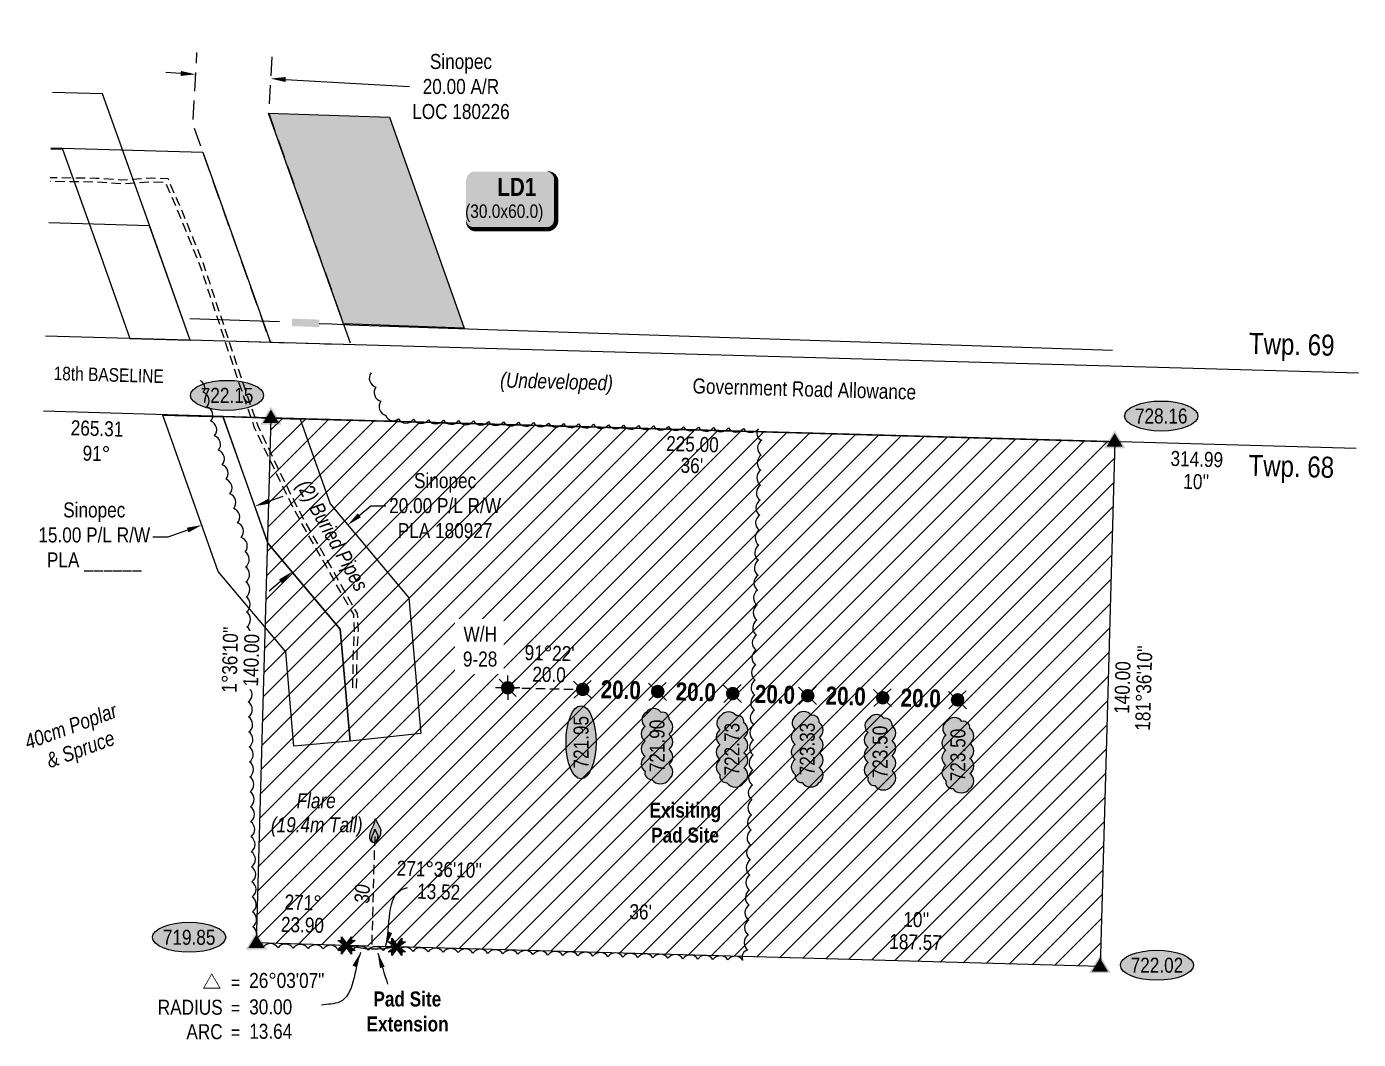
# Model space of a CAD drawing. Extents: x 369812 to 375047, y 6088830 to 6091540.
# Drawn here: x 371137 to 372025, y 6088979 to 6089654 of the extents above; entities that cross this region are included whole.
import ezdxf
from ezdxf.enums import TextEntityAlignment as Align

# ---------------------------------------------------------------- set-up
doc = ezdxf.new("R2010")
doc.units = 0
doc.header["$LTSCALE"] = 5
doc.header["$PDSIZE"] = 0.5
for name, pattern in [('0', [1, 1, 0]), ('foc-ACCESSROAD', [3.75, 2.5, -1.25]), ('foc-TIELINE', [1.875, 1.25, -0.625]), ('UG_PIPE', [1.875, 1.25, -0.625])]:
    doc.linetypes.add(name, pattern=pattern)
doc.layers.get('Defpoints').update_dxf_attribs({"color": 9})
for name, color, linetype in [('AS-FENCE', 48, 'foc-FENCE'), ('AS-PIPE-UG', 44, 'UG_PIPE'), ('AS-PIPE-UG-T', 44, 'Continuous'), ('AS-RESIDENCE', 14, 'Continuous'), ('AS-SYMBOL', 7, 'Continuous'), ('C-AR', 13, 'foc-ACCESSROAD'), ('C-RW', 13, 'Continuous'), ('C-WS', 13, 'foc-ACCESSROAD'), ('C-WS-S', 13, 'Continuous'), ('D-TXT', 6, 'Continuous'), ('L-BD', 7, 'Continuous'), ('L-BD1', 253, 'Continuous'), ('L-MON', 1, 'Continuous'), ('L-ROAD-T', 7, 'Continuous'), ('L-SEC', 7, 'Continuous'), ('L-TIE', 7, 'foc-TIELINE'), ('P-ELEVATION', 7, 'Continuous'), ('P-PROPOSED', 10, 'Continuous'), ('P-PROPOSED-EXISTING-H', 59, 'Continuous'), ('P-PROPOSED-H', 21, 'Continuous'), ('P-TEMP-BLOCKS', 250, 'Continuous'), ('P-TEMP-H', 41, 'Continuous'), ('P-TEMP_LOG DECK', 46, 'Continuous'), ('P-TXT', 4, 'Continuous'), ('T-BUSH', 110, '0'), ('T-BUSH-T', 110, 'Continuous'), ('T-TIE', 201, 'foc-TIELINE')]:
    doc.layers.add(name, color=color, linetype=linetype)
for name, color, linetype, lineweight in [('C-AR-T', 13, 'Continuous', 9), ('C-RW-T', 13, 'Continuous', 9), ('C-WS-T', 13, 'Continuous', 9), ('T-TEXT', 48, 'Continuous', 18), ('T-TIE-T', 201, 'Continuous', 18)]:
    doc.layers.add(name, color=color, linetype=linetype, lineweight=lineweight)
doc.styles.add('175L', font='ARIALN.TTF', dxfattribs={"height": 20})
doc.styles.add('80', font='ARIALN.TTF', dxfattribs={"height": 10})
doc.styles.add('80CG', font='ARIALN.TTF', dxfattribs={"height": 10})
doc.styles.add('80L', font='ARIALN.TTF', dxfattribs={"height": 10})
doc.styles.add('80LS', font='ARIALNI.TTF', dxfattribs={"height": 10})
doc.styles.add('BOLD', font='ARIALNB.TTF')
doc.styles.add('foc-LtypeFont', font='ARIALN.TTF', dxfattribs={"height": 7.35})
doc.linetypes.add('foc-FENCE', pattern='A,10,-1,["X",foc-LtypeFont,S=0.2,R=0,X=-0.625,Y=-0.75],-1.24', length=12.24)
doc.dimstyles.new('Compass 5 000', dxfattribs={"dimscale": 5, "dimtxt": 9, "dimasz": 2, "dimexe": 0.2, "dimexo": 0.0625, "dimgap": 0.5, "dimtad": 0, "dimtih": 1, "dimtoh": 1, "dimzin": 0, "dimdsep": 46, "dimtxsty": '80CG', "dimcen": 0.1, "dimse1": 1, "dimse2": 1, "dimclrd": 256, "dimclrt": 256, "dimaunit": 1, "dimadec": 4, "dimazin": 0, "dimtfac": 0.06, "dimtofl": 0, "dimtmove": 0, "dimatfit": 1, "dimfxl": 0.2, "dimtolj": 1, "dimtzin": 0, "dimlwd": -1, "dimarcsym": 0})

# ---------------------------------------------------------------- blocks, each defined once
blk = doc.blocks.new('FLARE')
h = blk.add_hatch(color=255)
h.dxf.hatch_style = 1
h.paths.add_polyline_path([(0.16, 2.41, 0.114147), (0.13, 2.43), (0.11, 2.44, 0.261551), (0.01, 2.42), (0, 2.41, 0.131268), (-0.03, 2.37), (-0.04, 2.35, 0.041497), (-0.05, 2.33), (-0.05, 2.29, 0.015174), (-0.05, 2.29), (-0.06, 2.24, 0.004376), (-0.06, 2.24), (-0.07, 2.18), (-0.08, 2.11), (-0.09, 2.05), (-0.1, 1.98), (-0.12, 1.91), (-0.14, 1.83), (-0.17, 1.76), (-0.19, 1.68), (-0.22, 1.61), (-0.26, 1.53), (-0.29, 1.46), (-0.32, 1.39), (-0.36, 1.32), (-0.39, 1.25, 0.000505), (-0.39, 1.25), (-0.43, 1.18, 0.002398), (-0.43, 1.18), (-0.46, 1.1, 0.004177), (-0.46, 1.1), (-0.5, 1.03, 0.005735), (-0.5, 1.03), (-0.53, 0.95, 0.006994), (-0.53, 0.95), (-0.56, 0.87, 0.00791), (-0.57, 0.87), (-0.6, 0.78, 0.008323), (-0.6, 0.78), (-0.63, 0.69, 0.008095), (-0.63, 0.68), (-0.66, 0.59, 0.008067), (-0.66, 0.59), (-0.68, 0.49, 0.008387), (-0.68, 0.49), (-0.7, 0.39, 0.009056), (-0.71, 0.38), (-0.72, 0.28, 0.010123), (-0.72, 0.28), (-0.74, 0.18, 0.011689), (-0.74, 0.18), (-0.75, 0.08, 0.013925), (-0.75, 0.08), (-0.75, -0.02, 0.016488), (-0.75, -0.02), (-0.75, -0.11, 0.017255), (-0.75, -0.12), (-0.74, -0.2, 0.01735), (-0.74, -0.2), (-0.73, -0.28, 0.017311), (-0.73, -0.29), (-0.71, -0.36, 0.01715), (-0.71, -0.36), (-0.69, -0.43, 0.016886), (-0.69, -0.44), (-0.66, -0.5, 0.016546), (-0.66, -0.5), (-0.63, -0.56, 0.016164), (-0.63, -0.56), (-0.6, -0.61, 0.016329), (-0.6, -0.62), (-0.57, -0.66, 0.018828), (-0.57, -0.67), (-0.54, -0.71, 0.022087), (-0.53, -0.71), (-0.5, -0.75, 0.025345), (-0.49, -0.76), (-0.46, -0.78, 0.028234), (-0.45, -0.79), (-0.42, -0.82, 0.030298), (-0.41, -0.82), (-0.37, -0.84, 0.031129), (-0.36, -0.85), (-0.32, -0.86, 0.030544), (-0.31, -0.87), (-0.27, -0.88, 0.028465), (-0.26, -0.88), (-0.22, -0.89, 0.025311), (-0.21, -0.89), (-0.16, -0.89, 0.02283), (-0.15, -0.89), (-0.11, -0.89, 0.021226), (-0.1, -0.89), (-0.05, -0.88, 0.020401), (-0.04, -0.88), (0, -0.87, 0.020299), (0.01, -0.87), (0.05, -0.85, 0.020911), (0.06, -0.85), (0.11, -0.83, 0.022277), (0.11, -0.83), (0.15, -0.81, 0.023712), (0.16, -0.8), (0.2, -0.78, 0.022408), (0.21, -0.78), (0.24, -0.75, 0.01993), (0.25, -0.74), (0.28, -0.72, 0.017146), (0.28, -0.71), (0.31, -0.68, 0.014211), (0.32, -0.68), (0.35, -0.64, 0.011221), (0.35, -0.64), (0.37, -0.61, 0.008212), (0.38, -0.61), (0.4, -0.57, 0.005172), (0.4, -0.57), (0.42, -0.54, 0.002523), (0.43, -0.54), (0.45, -0.5, 0.001671), (0.45, -0.5), (0.47, -0.47, 0.001229), (0.47, -0.47), (0.49, -0.44, 0.00075), (0.49, -0.44), (0.51, -0.41, 0.00026), (0.51, -0.41), (0.54, -0.37), (0.56, -0.34), (0.58, -0.3), (0.61, -0.27), (0.63, -0.23, 0.001311), (0.63, -0.23), (0.66, -0.19, 0.003726), (0.66, -0.19), (0.69, -0.15, 0.006065), (0.69, -0.14), (0.72, -0.1, 0.008452), (0.72, -0.1), (0.74, -0.05, 0.010991), (0.75, -0.05), (0.77, 0, 0.013767), (0.77, 0), (0.79, 0.05, 0.016839), (0.8, 0.05), (0.81, 0.1, 0.019104), (0.82, 0.11), (0.83, 0.15, 0.016987), (0.83, 0.16), (0.84, 0.21, 0.013636), (0.84, 0.21), (0.85, 0.26, 0.010244), (0.85, 0.27), (0.86, 0.31, 0.006846), (0.86, 0.32), (0.86, 0.37, 0.003419), (0.86, 0.37), (0.86, 0.41), (0.87, 0.46), (0.87, 0.5), (0.88, 0.54), (0.88, 0.59), (0.89, 0.63, 0.001278), (0.89, 0.63), (0.89, 0.67, 0.004735), (0.89, 0.67), (0.9, 0.71, 0.008354), (0.9, 0.72), (0.9, 0.76, 0.012059), (0.9, 0.76), (0.9, 0.8, 0.015712), (0.9, 0.81), (0.9, 0.85, 0.018457), (0.9, 0.85), (0.9, 0.89, 0.018102), (0.9, 0.9), (0.89, 0.94, 0.016533), (0.89, 0.95), (0.88, 0.99, 0.014576), (0.88, 0.99), (0.87, 1.03, 0.012435), (0.86, 1.04), (0.85, 1.08, 0.010283), (0.85, 1.09), (0.83, 1.13, 0.00824), (0.83, 1.13), (0.81, 1.18, 0.00638), (0.81, 1.18), (0.78, 1.23, 0.004735), (0.78, 1.23), (0.76, 1.29, 0.003388), (0.75, 1.29), (0.73, 1.34, 0.002345), (0.73, 1.34), (0.7, 1.4, 0.001492), (0.7, 1.4), (0.67, 1.46, 0.000746), (0.67, 1.46), (0.63, 1.51), (0.6, 1.57), (0.57, 1.62), (0.55, 1.68), (0.52, 1.73), (0.49, 1.78), (0.47, 1.83), (0.45, 1.87), (0.42, 1.92), (0.4, 1.97), (0.38, 2.02), (0.35, 2.08, 0.000332), (0.35, 2.08), (0.33, 2.13, 0.001849), (0.33, 2.13), (0.3, 2.19, 0.0038), (0.3, 2.19), (0.27, 2.24, 0.006473), (0.27, 2.24), (0.25, 2.29, 0.010865), (0.24, 2.3), (0.22, 2.34, 0.019524), (0.22, 2.34), (0.19, 2.38, 0.041077), (0.18, 2.39)])
at = {"color": 48, "flags": 128}
for points in [[(0.11, -0.72), (0.07, -0.74), (0.03, -0.76), (-0.02, -0.77), (-0.07, -0.78), (-0.11, -0.79), (-0.16, -0.79), (-0.2, -0.79), (-0.25, -0.78), (-0.29, -0.77), (-0.32, -0.76), (-0.36, -0.74), (-0.4, -0.71), (-0.43, -0.68), (-0.46, -0.65), (-0.49, -0.61), (-0.52, -0.56), (-0.54, -0.51), (-0.57, -0.46), (-0.59, -0.4), (-0.61, -0.33), (-0.63, -0.26), (-0.64, -0.19), (-0.65, -0.11), (-0.65, -0.02), (-0.65, 0.07), (-0.64, 0.17), (-0.63, 0.27), (-0.61, 0.36), (-0.58, 0.46), (-0.56, 0.56), (-0.53, 0.66), (-0.5, 0.75), (-0.47, 0.83), (-0.44, 0.91), (-0.41, 0.99), (-0.37, 1.06), (-0.34, 1.13), (-0.3, 1.2), (-0.27, 1.27), (-0.23, 1.34), (-0.2, 1.42), (-0.16, 1.49), (-0.13, 1.57), (-0.1, 1.65), (-0.07, 1.73), (-0.04, 1.8), (-0.02, 1.88), (0, 1.96), (0.01, 2.03), (0.02, 2.1), (0.03, 2.17), (0.04, 2.22), (0.05, 2.27), (0.05, 2.31), (0.06, 2.34), (0.08, 2.35), (0.09, 2.34), (0.11, 2.32), (0.13, 2.29), (0.16, 2.25), (0.18, 2.2), (0.21, 2.14), (0.24, 2.09), (0.26, 2.03), (0.29, 1.98), (0.31, 1.93), (0.33, 1.88), (0.36, 1.83), (0.38, 1.78), (0.41, 1.73), (0.43, 1.68), (0.46, 1.63), (0.49, 1.58), (0.52, 1.52), (0.55, 1.47), (0.58, 1.41), (0.61, 1.35), (0.64, 1.3), (0.67, 1.24), (0.69, 1.19), (0.72, 1.14), (0.74, 1.09), (0.75, 1.05), (0.77, 1), (0.78, 0.96), (0.79, 0.92), (0.8, 0.88), (0.8, 0.84), (0.8, 0.8), (0.8, 0.76), (0.8, 0.72), (0.79, 0.68), (0.79, 0.64), (0.78, 0.6), (0.78, 0.56), (0.77, 0.51), (0.77, 0.47), (0.76, 0.42), (0.76, 0.37), (0.76, 0.33), (0.75, 0.28), (0.74, 0.23), (0.73, 0.18), (0.72, 0.13), (0.7, 0.09), (0.68, 0.04), (0.66, 0), (0.63, -0.05), (0.61, -0.09), (0.58, -0.13), (0.55, -0.17), (0.53, -0.21), (0.5, -0.25), (0.48, -0.28), (0.45, -0.32), (0.43, -0.35), (0.41, -0.38), (0.39, -0.42), (0.37, -0.45), (0.34, -0.48), (0.32, -0.51), (0.3, -0.55), (0.27, -0.58), (0.24, -0.61), (0.21, -0.64), (0.18, -0.67), (0.15, -0.7)], [(0.02, -0.75), (-0.01, -0.76), (-0.03, -0.77), (-0.05, -0.78), (-0.08, -0.78), (-0.11, -0.79), (-0.13, -0.79), (-0.16, -0.79), (-0.18, -0.78), (-0.2, -0.78), (-0.23, -0.77), (-0.25, -0.76), (-0.26, -0.74), (-0.28, -0.73), (-0.3, -0.71), (-0.32, -0.69), (-0.33, -0.66), (-0.35, -0.63), (-0.36, -0.6), (-0.37, -0.57), (-0.39, -0.53), (-0.4, -0.49), (-0.4, -0.45), (-0.41, -0.41), (-0.41, -0.36), (-0.41, -0.31), (-0.4, -0.25), (-0.39, -0.2), (-0.38, -0.14), (-0.37, -0.09), (-0.36, -0.03), (-0.34, 0.02), (-0.32, 0.07), (-0.31, 0.12), (-0.29, 0.16), (-0.27, 0.21), (-0.25, 0.25), (-0.23, 0.29), (-0.21, 0.33), (-0.19, 0.37), (-0.17, 0.41), (-0.15, 0.45), (-0.14, 0.49), (-0.12, 0.53), (-0.1, 0.58), (-0.08, 0.62), (-0.07, 0.66), (-0.06, 0.71), (-0.05, 0.75), (-0.04, 0.79), (-0.03, 0.83), (-0.03, 0.87), (-0.02, 0.9), (-0.02, 0.93), (-0.01, 0.95), (-0.01, 0.96), (0, 0.97), (0.01, 0.96), (0.02, 0.95), (0.03, 0.94), (0.04, 0.91), (0.06, 0.88), (0.07, 0.86), (0.09, 0.82), (0.1, 0.79), (0.12, 0.76), (0.13, 0.74), (0.14, 0.71), (0.16, 0.68), (0.17, 0.65), (0.18, 0.63), (0.2, 0.6), (0.21, 0.57), (0.23, 0.54), (0.25, 0.51), (0.26, 0.47), (0.28, 0.44), (0.3, 0.41), (0.31, 0.38), (0.33, 0.35), (0.34, 0.32), (0.36, 0.29), (0.37, 0.27), (0.38, 0.24), (0.39, 0.22), (0.39, 0.19), (0.4, 0.17), (0.4, 0.15), (0.41, 0.13), (0.41, 0.1), (0.41, 0.08), (0.4, 0.06), (0.4, 0.04), (0.4, 0.01), (0.39, -0.01), (0.39, -0.03), (0.39, -0.06), (0.39, -0.08), (0.38, -0.11), (0.38, -0.14), (0.38, -0.16), (0.38, -0.19), (0.37, -0.22), (0.37, -0.24), (0.36, -0.27), (0.35, -0.3), (0.34, -0.32), (0.32, -0.35), (0.31, -0.37), (0.3, -0.4), (0.28, -0.42), (0.27, -0.44), (0.25, -0.46), (0.24, -0.48), (0.22, -0.5), (0.21, -0.52), (0.2, -0.54), (0.19, -0.56), (0.17, -0.58), (0.16, -0.6), (0.15, -0.61), (0.14, -0.63), (0.12, -0.65), (0.11, -0.67), (0.09, -0.69), (0.08, -0.7), (0.06, -0.72), (0.04, -0.74)]]:
    blk.add_lwpolyline(points, close=True, dxfattribs=at)
blk = doc.blocks.new('GAS')
h = blk.add_hatch(color=255)
h.dxf.hatch_style = 1
edge = h.paths.add_edge_path()
edge.add_arc((0, 0), 0.9, 0, 360)
for p, q in [((-0.81, 0), (-1.62, 0)), ((-0.57, 0.57), (-1.14, 1.14)), ((0, 0.81), (0, 1.62)), ((0.57, 0.57), (1.14, 1.14)), ((1.62, 0), (0.81, 0)), ((-0.57, -0.57), (-1.14, -1.14)), ((0, -0.81), (0, -1.62)), ((1.14, -1.14), (0.57, -0.57))]:
    blk.add_line(p, q)
blk.add_circle((0, 0), 0.8)
blk = doc.blocks.new('TEMP')
h = blk.add_hatch(color=255)
h.dxf.hatch_style = 1
h.paths.add_polyline_path([(0, 0.25), (-0.67, 1.15), (-0.67, 0.67), (-1.15, 0.67), (-0.25, 0), (-1.15, -0.67), (-0.67, -0.67), (-0.67, -1.15), (0, -0.25), (0.67, -1.15), (0.67, -0.67), (1.15, -0.67), (0.25, 0), (1.15, 0.67), (0.67, 0.67), (0.67, 1.15)])
h.paths.add_polyline_path([(0.57, 0.85), (0.57, 0.57), (0.85, 0.57), (0.08, 0), (0.85, -0.57), (0.57, -0.57), (0.57, -0.85), (0, -0.08), (-0.57, -0.85), (-0.57, -0.57), (-0.85, -0.57), (-0.08, 0), (-0.85, 0.57), (-0.57, 0.57), (-0.57, 0.85), (0, 0.08)], flags=16)
h = blk.add_hatch(color=1)
h.dxf.hatch_style = 1
h.paths.add_polyline_path([(0, 0.08), (-0.57, 0.85), (-0.57, 0.57), (-0.85, 0.57), (-0.08, 0), (-0.85, -0.57), (-0.57, -0.57), (-0.57, -0.85), (0, -0.08), (0.57, -0.85), (0.57, -0.57), (0.85, -0.57), (0.08, 0), (0.85, 0.57), (0.57, 0.57), (0.57, 0.85)])
at = {"color": 1}
for p, q in [((-0.08, 0), (0.08, 0)), ((0, 0.08), (0, -0.08))]:
    blk.add_line(p, q, dxfattribs=at)
at = {"color": 255, "flags": 128}
blk.add_lwpolyline([(-0.25, 0), (-1.15, 0.67), (-0.67, 0.67), (-0.67, 1.15), (0, 0.25), (0.67, 1.15), (0.67, 0.67), (1.15, 0.67), (0.25, 0), (1.15, -0.67), (0.67, -0.67), (0.67, -1.15), (0, -0.25), (-0.67, -1.15), (-0.67, -0.67), (-1.15, -0.67)], close=True, dxfattribs=at)
at = {"color": 1, "flags": 128}
blk.add_lwpolyline([(-0.08, 0), (-0.85, 0.57), (-0.57, 0.57), (-0.57, 0.85), (0, 0.08), (0.57, 0.85), (0.57, 0.57), (0.85, 0.57), (0.08, 0), (0.85, -0.57), (0.57, -0.57), (0.57, -0.85), (0, -0.08), (-0.57, -0.85), (-0.57, -0.57), (-0.85, -0.57)], close=True, dxfattribs=at)
blk = doc.blocks.new('STRIA')
blk.add_hatch(color=255).paths.add_polyline_path([(-0.04, 1.52), (-1.47, -0.87), (1.39, -0.87)])
blk = doc.blocks.new('STRIAA')
blk.add_blockref('STRIA', (0, 0))
blk = doc.blocks.new('STRIB')
at = {"color": 1}
blk.add_solid([(-1.12, -0.67), (-0.04, 1.13), (1.04, -0.67)], dxfattribs=at)
blk = doc.blocks.new('STRIBB')
blk.add_blockref('STRIB', (0, 0))
blk = doc.blocks.new('STRICC')
for name in ['STRIAA', 'STRIBB']:
    blk.add_blockref(name, (0, 0))
blk = doc.blocks.new('fdspike')
blk.add_blockref('STRICC', (0, 0))
blk = doc.blocks.new('*D61')
at = {"layer": 'C-RW-T', "transparency": 16777216}
for p, q in [((371298.74, 6089337.82), (371308.16, 6089341.17)), ((371244.56, 6089318.58), (371231.43, 6089313.91)), ((371231.43, 6089313.91), (371221.43, 6089313.91))]:
    blk.add_line(p, q, dxfattribs=at)
at = {"layer": 'C-RW-T', "linetype": 'Continuous', "transparency": 16777216}
for points in [[(371298.18, 6089339.39), (371299.29, 6089336.25), (371289.31, 6089334.47)], [(371244.01, 6089320.15), (371245.12, 6089317.01), (371253.99, 6089321.92)]]:
    blk.add_solid(points, dxfattribs=at)
at = {"layer": 'Defpoints', "color": 0, "linetype": 'Continuous', "transparency": 16777216}
for p in [(371278.46, 6089365.03), (371243.13, 6089352.49), (371253.99, 6089321.92)]:
    blk.add_point(p, dxfattribs=at)
at = {"layer": 'C-RW-T', "linetype": 'Continuous', "transparency": 16777216, "insert": (371182.34, 6089313.91), "char_height": 10, "attachment_point": 5, "style": '80CG'}
blk.add_mtext('\\A1;Sinopec\\P15.00 P/L R/W\\PPLA ______', dxfattribs=at)
blk = doc.blocks.new('*D62')
at = {"layer": 'C-RW-T', "transparency": 16777216}
for p, q in [((371358.91, 6089328.38), (371366.57, 6089334.81)), ((371366.57, 6089334.81), (371376.57, 6089334.81)), ((371306.45, 6089284.37), (371298.79, 6089277.94))]:
    blk.add_line(p, q, dxfattribs=at)
at = {"layer": 'C-RW-T', "linetype": 'Continuous', "transparency": 16777216}
for points in [[(371357.84, 6089329.66), (371359.98, 6089327.1), (371351.25, 6089321.95)], [(371305.38, 6089285.64), (371307.52, 6089283.09), (371314.11, 6089290.79)]]:
    blk.add_solid(points, dxfattribs=at)
at = {"layer": 'Defpoints', "color": 0, "linetype": 'Continuous', "transparency": 16777216}
for p in [(371351.25, 6089321.95), (371360.7, 6089310.69), (371323.56, 6089279.53)]:
    blk.add_point(p, dxfattribs=at)
at = {"layer": 'C-RW-T', "linetype": 'Continuous', "transparency": 16777216, "insert": (371416.11, 6089334.81), "char_height": 10, "attachment_point": 5, "style": '80CG'}
blk.add_mtext('\\A1;Sinopec\\P20.00 P/L R/W\\PPLA 180927', dxfattribs=at)
blk = doc.blocks.new('curve')
at = {"const_width": 0.1}
blk.add_lwpolyline([(-4.99, 5.39), (-6.08, 3.49), (-3.89, 3.49)], close=True, dxfattribs=at)
at = {"style": '80'}
for p in [(-2.44, 3.36), (-2.44, -0.04), (-2.44, -3.3)]:
    blk.add_text('=', height=1.8, dxfattribs=at).set_placement(p)
for s, p in [('RADIUS', (-3.54, -0.05)), ('ARC', (-3.54, -3.31))]:
    blk.add_text(s, height=2, dxfattribs=at).set_placement(p, align=Align.RIGHT)
for tag, p in [('DELTA', (0, 3.52)), ('CURVE_RADIUS', (0, 0)), ('ARC_LENGTH', (0, -3.26))]:
    blk.add_attdef(tag, p, '', height=2, dxfattribs=at)
blk = doc.blocks.new('WC')
at = {"layer": 'L-MON'}
h = blk.add_hatch(color=255, dxfattribs=at)
h.dxf.hatch_style = 1
edge = h.paths.add_edge_path()
edge.add_arc((0, 0), 0.9, 0, 360)
at = {"layer": 'L-MON', "color": 240, "flags": 128}
for points in [[(-0.62, 0.5), (-1.23, 1.12)], [(0.52, 0.61), (1.13, 1.21)], [(-1.18, -1.18), (-0.56, -0.57)], [(1.16, -1.18), (0.56, -0.57)]]:
    blk.add_lwpolyline(points, dxfattribs=at)
at = {"layer": 'L-MON', "color": 240}
for radius in [0.8, 0.373]:
    blk.add_circle((0, 0), radius, dxfattribs=at)
blk = doc.blocks.new('*U63')
h = blk.add_hatch(color=191)
edge = h.paths.add_edge_path()
edge.add_line((-24, -20), (24, -20))
edge.add_arc((24, -14), 6, 270, 360)
edge.add_line((30, -14), (30, 12.5))
edge.add_arc((24, 12.5), 6, 0, 90)
edge.add_line((24, 18.5), (-24, 18.5))
edge.add_arc((-24, 12.5), 6, 90, 180)
edge.add_line((-30, 12.5), (-30, -14))
edge.add_arc((-24, -14), 6, 180, 270)
at = {"color": 250, "flags": 128}
blk.add_lwpolyline([(-24, -20, 3, 3, 0), (24, -20, 3, 3, 0.414214), (30, -14, 3, 3, 0), (30, 12.5, 3, 0, 0.414214), (24, 18.5, 0, 0, 0), (-24, 18.5, 0, 0, 0.414214), (-30, 12.5, 0, 0, 0), (-30, -14, 0, 3, 0.414214)], format="xyseb", close=True, dxfattribs=at)
at = {"flags": 128}
blk.add_lwpolyline([(-13.65, -8.42, 0, 7.5, 0), (0, 0, 0, 0, 0)], format="xyseb", dxfattribs=at)
at = {"color": 250}
for tag, p, height, style in [('TEMP_AREA_W1_001', (-9.21, 2.24), 12, 'BOLD'), ('ENTER_TEXT_001', (-30.66, -12.47), 9, '80')]:
    blk.add_attdef(tag, p, '', height=height, dxfattribs=dict(at, style=style))
blk = doc.blocks.new('*D64')
at = {"layer": 'C-AR-T', "transparency": 16777216}
for p, q in [((371239.97, 6089622.87), (371229.99, 6089623.45)), ((371309.85, 6089618.85), (371392.37, 6089614.11))]:
    blk.add_line(p, q, dxfattribs=at)
at = {"layer": 'C-AR-T', "linetype": 'Continuous', "transparency": 16777216}
for points in [[(371240.07, 6089624.54), (371239.87, 6089621.21), (371249.95, 6089622.3)], [(371309.95, 6089620.52), (371309.75, 6089617.19), (371299.87, 6089619.43)]]:
    blk.add_solid(points, dxfattribs=at)
at = {"layer": 'Defpoints', "color": 0, "linetype": 'Continuous', "transparency": 16777216}
for p in [(371249.91, 6089621.61), (371299.87, 6089619.43), (371299.83, 6089618.74)]:
    blk.add_point(p, dxfattribs=at)
at = {"layer": 'C-AR-T', "linetype": 'Continuous', "transparency": 16777216, "insert": (371426.67, 6089614.11), "char_height": 10, "attachment_point": 5, "style": '80CG'}
blk.add_mtext('\\A1;Sinopec\\P20.00 A/R\\PLOC 180226 ', dxfattribs=at)
blk = doc.blocks.new('we')
at = {"layer": 'P-ELEVATION'}
h = blk.add_hatch(color=111, dxfattribs=at)
h.dxf.hatch_style = 1
edge = h.paths.add_edge_path()
edge.add_ellipse((0, 0), major_axis=(-24.38, 0), ratio=0.410256, start_angle=0, end_angle=360)
at = {"layer": 'P-ELEVATION', "color": 7, "flags": 128}
blk.add_lwpolyline([(0, 0, 12.5, 0, 0), (-12.42, -6.43, 0, 0, 0)], format="xyseb", dxfattribs=at)
at = {"layer": 'P-ELEVATION', "color": 7}
blk.add_ellipse((0, 0), major_axis=(-24.38, 0), ratio=0.410256, dxfattribs=at)
at = {"layer": 'P-ELEVATION', "style": '80'}
blk.add_attdef('ELEVATION', text='', height=10, dxfattribs=at).set_placement((0, 0), align=Align.MIDDLE_CENTER)
blk = doc.blocks.new('wa')
at = {"layer": 'P-ELEVATION'}
h = blk.add_hatch(color=111, dxfattribs=at)
h.dxf.hatch_style = 1
edge = h.paths.add_edge_path()
edge.add_arc((-17.35, -4.5), 6.1, 215, 325)
edge.add_arc((-7.35, -4.5), 6.1, 215, 325)
edge.add_arc((2.65, -4.5), 6.1, 215, 325)
edge.add_arc((12.65, -4.5), 6.1, 215, 325)
edge.add_arc((18.14, -3.7), 4.32, 263.43363, 373.43363)
edge.add_arc((18.85, 2.3), 6.1, 305, 415)
edge.add_arc((17.45, 4.39), 5.69, 30.69553, 140.69553)
edge.add_arc((8.05, 4.5), 6.1, 35, 145)
edge.add_arc((-1.95, 4.5), 6.1, 35, 145)
edge.add_arc((-11.95, 4.5), 6.1, 35, 145)
edge.add_arc((-18.04, 3.81), 4.33, 75.42608, 185.42608)
edge.add_arc((-18.36, -2.3), 6.96, 125, 235)
at = {"color": 240, "flags": 128}
blk.add_lwpolyline([(-22.35, -8, 0.520567), (-12.35, -8, 0.520567), (-2.35, -8, 0.520567), (7.65, -8, 0.520567), (17.65, -8, 0.520567), (22.35, -2.7, 0.520567), (22.35, 7.3, 0.520567), (13.05, 8, 0.520567), (3.05, 8, 0.520567), (-6.95, 8, 0.520567), (-16.95, 8, 0.520567), (-22.35, 3.4, 0.520567)], format="xyb", close=True, dxfattribs=at)
at = {"layer": 'P-ELEVATION', "color": 240, "flags": 128}
blk.add_lwpolyline([(0, 0, 12.5, 0, 0), (-12.42, -6.43, 0, 0, 0)], format="xyseb", dxfattribs=at)
at = {"layer": 'P-ELEVATION', "color": 240, "style": '80'}
blk.add_attdef('ELEVATION', text='', height=10, dxfattribs=at).set_placement((0, 0), align=Align.MIDDLE_CENTER)

msp = doc.modelspace()

# ---------------------------------------------------------------- hatches: boundary and pattern name
at = {"layer": 'P-PROPOSED-EXISTING-H'}
h = msp.add_hatch(dxfattribs=at)
h.set_pattern_fill('ANSI31', color=256, scale=3.49646594, style=0)
h.paths.add_polyline_path([(371300.264, 6089393.215), (371375.212, 6089391.116), (371862.474, 6089377.47), (371852.673, 6089027.714), (371290.469, 6089043.459)])
at = {"layer": 'P-PROPOSED-H'}
h = msp.add_hatch(color=256, dxfattribs=at)
h.dxf.hatch_style = 1
edge = h.paths.add_edge_path()
edge.add_line((371383.919, 6089040.842), (371350.418, 6089041.78))
edge.add_arc((371369.214, 6089114.363), 74.977, 255.481473, 281.310127)
at = {"layer": 'P-TEMP-H'}
h = msp.add_hatch(color=256, dxfattribs=at)
h.dxf.hatch_style = 1
h.paths.add_polyline_path([(371298.546, 6089596.461), (371379.093, 6089593.656), (371428.924, 6089453.143), (371348.377, 6089455.948)])

# ---------------------------------------------------------------- linework, layer by layer
at = {"layer": 'AS-FENCE', "flags": 128}
for points in [[(371305.698, 6089457.272), (371246.04, 6089459.294)], [(371332.306, 6089456.342), (371340.354, 6089456.069), (371352.432, 6089455.369), (371444.563, 6089452.352), (371860.909, 6089438.487)]]:
    msp.add_lwpolyline(points, dxfattribs=at)
at = {"layer": 'AS-FENCE', "const_width": 4.999, "flags": 128}
msp.add_lwpolyline([(371332.306, 6089456.342), (371314.076, 6089457.027)], dxfattribs=at)
at = {"layer": 'AS-PIPE-UG', "flags": 128}
for points in [[(371354.627, 6089213.383), (371355.054, 6089237.681), (371355.802, 6089251.766), (371355.294, 6089262.234), (371352.749, 6089266.597), (371347.382, 6089275.889), (371337.271, 6089293.89), (371323.746, 6089317.615), (371315.346, 6089332.66), (371311.371, 6089340.88), (371303.998, 6089355.758), (371289.191, 6089386.813), (371278.121, 6089418.761), (371252.569, 6089495.783), (371237.214, 6089533.405), (371229.901, 6089550.17), (371220.774, 6089550.559), (371200.59, 6089549.212), (371183.205, 6089550.477), (371152.853, 6089550.832)], [(371357.125, 6089213.339), (371357.552, 6089237.593), (371358.304, 6089251.761), (371357.761, 6089262.966), (371354.911, 6089267.851), (371349.553, 6089277.126), (371339.447, 6089295.12), (371325.923, 6089318.843), (371317.564, 6089333.814), (371313.616, 6089341.979), (371306.246, 6089356.851), (371291.507, 6089387.763), (371280.487, 6089419.565), (371254.883, 6089496.728), (371239.516, 6089534.377), (371231.567, 6089552.6), (371220.744, 6089553.062), (371200.597, 6089551.718), (371183.31, 6089552.975), (371152.924, 6089553.33)]]:
    msp.add_lwpolyline(points, dxfattribs=at)
at = {"layer": 'C-AR', "flags": 128}
msp.add_lwpolyline([(371300.696, 6089633.857), (371298.546, 6089596.461), (371353.303, 6089442.057), (371299.736, 6089443.558), (371254.728, 6089570.426), (371248.05, 6089589.303), (371250.786, 6089636.726)], dxfattribs=at)
at = {"layer": 'C-RW'}
msp.add_lwpolyline([(371153.472, 6089572.708), (371161.122, 6089572.491), (371183.982, 6089508.571), (371205.984, 6089446.189), (371246.167, 6089445.064), (371219.28, 6089521.083), (371187.851, 6089609.246), (371154.533, 6089610.189)], dxfattribs=at)
at = {"layer": 'C-RW', "flags": 128}
msp.add_lwpolyline([(371153.487, 6089573.239), (371254.715, 6089570.413), (371299.736, 6089443.558), (371246.167, 6089445.064), (371219.108, 6089521.379), (371152.072, 6089523.253)], dxfattribs=at)
at = {"layer": 'C-RW'}
for points in [[(371268.118, 6089394.146), (371298.019, 6089309.963), (371346.238, 6089252.514), (371352.77, 6089177.871), (371315.424, 6089174.602), (371309.922, 6089237.468), (371264.956, 6089291.042), (371227.935, 6089395.271)], [(371399.901, 6089183.012), (371352.77, 6089177.871), (371346.238, 6089252.514), (371298.019, 6089309.963), (371268.134, 6089394.225), (371293.604, 6089393.489), (371319.445, 6089392.466), (371339.467, 6089335.997), (371392.01, 6089273.373), (371399.901, 6089183.012)]]:
    msp.add_lwpolyline(points, close=True, dxfattribs=at)
at = {"layer": 'C-WS'}
for p, q in [((371383.919, 6089040.842, 1803.233), (371350.418, 6089041.78, 1803.233)), ((371613.197, 6089035.387), (371613.197, 6089035.387))]:
    msp.add_line(p, q, dxfattribs=at)
at = {"layer": 'L-SEC', "flags": 128}
for points in [[(372024.663, 6089423.164), (371269.589, 6089444.481), (371149.936, 6089447.765)], [(372023.244, 6089372.902), (371268.134, 6089394.225), (371148.564, 6089397.773)]]:
    msp.add_lwpolyline(points, dxfattribs=at)
at = {"layer": 'L-TIE', "flags": 128}
msp.add_lwpolyline([(371457.824, 6089213.49), (371507.834, 6089212.41)], dxfattribs=at)
at = {"layer": 'P-PROPOSED', "flags": 128}
msp.add_lwpolyline([(371350.418, 6089041.78), (371290.469, 6089043.459), (371300.264, 6089393.215), (371375.212, 6089391.116), (371862.474, 6089377.47), (371852.673, 6089027.714), (371383.919, 6089040.842, -0.1131783)], format="xyb", close=True, dxfattribs=at)
at = {"layer": 'P-TEMP_LOG DECK', "flags": 128}
msp.add_lwpolyline([(371298.546, 6089596.461), (371379.093, 6089593.656), (371428.924, 6089453.143), (371348.377, 6089455.948), (371298.546, 6089596.461)], dxfattribs=at)
at = {"layer": 'T-BUSH', "linetype": 'Continuous', "flags": 128}
msp.add_lwpolyline([(371366.77, 6089423.36, 0.5205671), (371370.026, 6089413.908, 0.5205671), (371373.283, 6089404.457, 0.5205671), (371376.54, 6089395.005, 0.5205671), (371385.018, 6089392.666, 0.5205671), (371395.011, 6089392.391, 0.5205671), (371405.004, 6089392.117, 0.5205671), (371414.997, 6089391.842, 0.5205671), (371424.991, 6089391.568, 0.5205671), (371434.984, 6089391.293, 0.5205671), (371444.977, 6089391.018, 0.5205671), (371454.97, 6089390.744, 0.5205671), (371464.963, 6089390.469, 0.5205671), (371474.956, 6089390.195, 0.5205671), (371484.95, 6089389.92, 0.5205671), (371494.943, 6089389.645, 0.5205671), (371504.936, 6089389.371, 0.5205671), (371514.929, 6089389.096, 0.5205671), (371524.922, 6089388.822, 0.5205671), (371534.916, 6089388.547, 0.5205671), (371544.909, 6089388.273, 0.5205671), (371554.902, 6089387.998, 0.5205671), (371564.895, 6089387.723, 0.5205671), (371574.888, 6089387.449, 0.5205671), (371584.882, 6089387.174, 0.5205671), (371594.875, 6089386.9, 0.5205671), (371604.868, 6089386.625, 0.5205671), (371614.861, 6089386.35, 0.5205671), (371624.854, 6089386.076, 0.5205671), (371627.101, 6089378.467, 0.5205671), (371626.83, 6089368.474, 0.5205671), (371626.558, 6089358.48, 0.5205671), (371626.287, 6089348.487, 0.5205671), (371626.016, 6089338.494, 0.5205671), (371625.744, 6089328.5, 0.5205671), (371625.473, 6089318.507, 0.5205671), (371625.201, 6089308.514, 0.5205671), (371624.93, 6089298.521, 0.5205671), (371624.658, 6089288.527, 0.5205671), (371624.387, 6089278.534, 0.5205671), (371624.116, 6089268.541, 0.5205671), (371623.844, 6089258.548, 0.5205671), (371623.573, 6089248.554, 0.5205671), (371623.301, 6089238.561, 0.5205671), (371623.03, 6089228.568, 0.5205671), (371622.758, 6089218.574, 0.5205671), (371622.487, 6089208.581, 0.5205671), (371622.216, 6089198.588, 0.5205671), (371621.944, 6089188.595, 0.5205671), (371621.673, 6089178.601, 0.5205671), (371621.401, 6089168.608, 0.5205671), (371621.13, 6089158.615, 0.5205671), (371620.859, 6089148.622, 0.5205671), (371620.587, 6089138.628, 0.5205671), (371620.316, 6089128.635, 0.5205671), (371620.044, 6089118.642, 0.5205671), (371619.773, 6089108.648, 0.5205671), (371619.501, 6089098.655, 0.5205671), (371619.23, 6089088.662, 0.5205671), (371618.959, 6089078.669, 0.5205671), (371618.687, 6089068.675, 0.5205671), (371618.416, 6089058.682, 0.5205671), (371618.144, 6089048.689, 0.5205671), (371617.873, 6089038.695, 0.5205671), (371614.587, 6089031.885, 0.5205671), (371604.593, 6089032.156, 0.5205671), (371594.6, 6089032.426, 0.5205671), (371584.607, 6089032.697, 0.5205671), (371574.614, 6089032.968, 0.5205671), (371564.62, 6089033.238, 0.5205671), (371554.627, 6089033.509, 0.5205671), (371544.634, 6089033.78, 0.5205671), (371534.64, 6089034.05, 0.5205671), (371524.647, 6089034.321, 0.5205671), (371514.654, 6089034.592, 0.5205671), (371504.66, 6089034.862, 0.5205671), (371494.667, 6089035.133, 0.5205671), (371484.674, 6089035.404, 0.5205671), (371474.681, 6089035.674, 0.5205671), (371464.687, 6089035.945, 0.5205671), (371454.694, 6089036.216, 0.5205671), (371444.701, 6089036.486, 0.5205671), (371434.707, 6089036.757, 0.5205671), (371424.714, 6089037.028, 0.5205671), (371414.721, 6089037.298, 0.5205671), (371404.728, 6089037.569, 0.5205671), (371394.734, 6089037.84, 0.5205671), (371384.741, 6089038.11, 0.5205671), (371374.748, 6089038.381, 0.5205671), (371364.754, 6089038.651, 0.5205671), (371354.761, 6089038.922, 0.5205671), (371344.768, 6089039.193, 0.5205671), (371334.774, 6089039.463, 0.5205671), (371324.781, 6089039.734, 0.5205671), (371314.788, 6089040.005, 0.5205671), (371304.795, 6089040.275, 0.5205671), (371294.801, 6089040.546, 0.5205671), (371288.225, 6089044.211, 0.5205671), (371288.021, 6089054.206, 0.5205671), (371287.818, 6089064.201, 0.5205671), (371287.614, 6089074.196, 0.5205671), (371287.41, 6089084.191, 0.5205671), (371287.206, 6089094.186, 0.5205671), (371287.002, 6089104.181, 0.5205671), (371286.798, 6089114.176, 0.5205671), (371286.594, 6089124.17, 0.5205671), (371286.39, 6089134.165, 0.5205671), (371286.186, 6089144.16, 0.5205671), (371285.982, 6089154.155, 0.5205671), (371285.778, 6089164.15, 0.5205671), (371285.575, 6089174.145, 0.5205671), (371285.371, 6089184.14, 0.5205671), (371285.167, 6089194.135, 0.5205671), (371284.963, 6089204.129, 0.5205671), (371284.759, 6089214.124, 0.5205671), (371284.555, 6089224.119, 0.5205671), (371284.351, 6089234.114, 0.5205671), (371284.147, 6089244.109, 0.5205671), (371283.943, 6089254.104, 0.5205671), (371283.739, 6089264.099, 0.5205671), (371283.536, 6089274.094, 0.5205671), (371283.332, 6089284.089, 0.5205671), (371283.128, 6089294.083, 0.5205671), (371282.876, 6089304.072, 0.5205671), (371280.333, 6089313.74, 0.5205671), (371277.789, 6089323.408, 0.5205671), (371275.246, 6089333.076, 0.5205671), (371272.702, 6089342.744, 0.5205671), (371270.159, 6089352.412, 0.5205671), (371267.615, 6089362.079, 0.5205671), (371265.072, 6089371.747, 0.5205671), (371262.528, 6089381.415, 0.5205671), (371259.984, 6089391.083, 0.5205671), (371257.441, 6089400.751, 0.5205671), (371254.897, 6089410.419, 0.5205671), (371252.879, 6089418.092, 0.5205671)], format="xyb", dxfattribs=at)
at = {"layer": 'T-TIE', "elevation": 1803.233, "flags": 128}
msp.add_lwpolyline([(371369.214, 6089114.363), (371367.115, 6089039.415)], dxfattribs=at)

# ---------------------------------------------------------------- block references
at = {"layer": 'AS-RESIDENCE', "xscale": 0.9993860542513582, "yscale": 0.9993860542513582, "zscale": 0.9993860542513582}
for p, values in [((371270.829, 6089408.378), {'ELEVATION': '722.15'}), ((371893.289, 6089394.601), {'ELEVATION': '728.16'}), ((371245.556, 6089047.232), {'ELEVATION': '719.85'}), ((371890.448, 6089028.618), {'ELEVATION': '722.02'})]:
    msp.add_blockref('we', p, dxfattribs=at).add_auto_attribs(values)
at = {"layer": 'AS-RESIDENCE', "xscale": 0.9993860542513582, "yscale": 0.9993860542513582, "zscale": 0.9993860542513582, "rotation": 90}
for name, p, values in [('we', (371506.684, 6089177.189), {'ELEVATION': '721.95'}), ('wa', (371557.326, 6089174.769), {'ELEVATION': '721.90'}), ('wa', (371607.289, 6089172.592), {'ELEVATION': '722.73'}), ('wa', (371657.422, 6089172.697), {'ELEVATION': '723.33'}), ('wa', (371705.924, 6089170.698), {'ELEVATION': '723.50'}), ('wa', (371757.802, 6089168.718), {'ELEVATION': '723.50'})]:
    msp.add_blockref(name, p, dxfattribs=at).add_auto_attribs(values)
at = {"layer": 'AS-SYMBOL', "xscale": 4.998480650000005, "yscale": 4.998480650000005, "zscale": 4.998480650000005}
msp.add_blockref('FLARE', (371369.214, 6089114.363), dxfattribs=at)
at = {"layer": 'L-BD', "xscale": 4.998480650000015, "yscale": 4.998480650000015, "zscale": 4.998480650000015}
msp.add_blockref('curve', (371285.585, 6088995.883), dxfattribs=at).add_auto_attribs({'DELTA': '26%%d03\'07"', 'CURVE_RADIUS': '30.00', 'ARC_LENGTH': '13.64'})
at = {"layer": 'L-MON', "color": 2, "xscale": 4.998480650000005, "yscale": 4.998480650000005, "zscale": 4.998480650000005}
for name, p in [('fdspike', (371300.264, 6089393.215)), ('fdspike', (371290.567, 6089043.375)), ('TEMP', (371350.418, 6089041.78, 1803.233)), ('TEMP', (371383.919, 6089040.842, 1803.233))]:
    msp.add_blockref(name, p, dxfattribs=at)
at = {"layer": 'L-MON'}
for name, p, xscale, yscale, zscale in [('fdspike', (371862.474, 6089377.493), 4.998480650000005, 4.998480650000005, 4.998480650000005), ('WC', (371507.834, 6089212.41), 4.998480650000004, 4.998480650000004, 4.998480650000004), ('WC', (371557.799, 6089211.017), 4.998480650000004, 4.998480650000004, 4.998480650000004), ('WC', (371607.764, 6089209.624), 4.998480650000004, 4.998480650000004, 4.998480650000004), ('WC', (371657.729, 6089208.231), 4.998480650000004, 4.998480650000004, 4.998480650000004), ('WC', (371707.694, 6089206.837), 4.998480650000004, 4.998480650000004, 4.998480650000004), ('WC', (371757.66, 6089205.444), 4.998480650000004, 4.998480650000004, 4.998480650000004), ('fdspike', (371852.674, 6089027.757), 4.998480650000005, 4.998480650000005, 4.998480650000005)]:
    msp.add_blockref(name, p, dxfattribs=dict(at, xscale=xscale, yscale=yscale, zscale=zscale))
at = {"layer": 'P-TEMP-BLOCKS', "xscale": 0.9993860542513584, "yscale": 0.9993860542513584, "zscale": 0.9993860542513584}
msp.add_blockref('*U63', (371460.102, 6089539.048), dxfattribs=at).add_auto_attribs({'TEMP_AREA_W1_001': 'LD1', 'ENTER_TEXT_001': '(30.0x60.0)'})

# ---------------------------------------------------------------- texts
at = {"layer": 'AS-PIPE-UG-T', "insert": (371325.271, 6089353.765), "char_height": 9.99696, "width": 82.1828, "attachment_point": 1, "rotation": 299.175716, "line_spacing_factor": 0.961801, "style": '175L'}
msp.add_mtext('\\pi0.53415;{\\fArial Narrow|b0|i1|c0|p34;(2) Buried Pipes}', dxfattribs=at)
at = {"layer": 'L-BD', "style": '80L'}
for s, height, rotation, p in [('225.00', 9.997, 358.3958, (371580.93, 6089375.848)), ('314.99', 9.997, 358.3825, (371917.018, 6089365.901)), ("36'", 9.997, 358.3958, (371580.531, 6089361.607)), ("10''", 9.997, 358.3825, (371916.595, 6089350.912)), ("91°22'", 9.9939, 358.6263, (371485.731, 6089236.569)), ('20.0', 9.9939, 358.6263, (371485.389, 6089222.332)), ("271°36'10''", 9.99696, 358.3958, (371412.264, 6089092.56, 1803.233)), ('13.52', 9.997, 358.3958, (371411.844, 6089077.571, 1803.233)), ('271°', 9.997, 358.3958, (371321.508, 6089070.498)), ("36'", 9.997, 358.3958, (371546.403, 6089064.2)), ('23.90', 9.997, 358.3958, (371321.088, 6089055.509)), ("10''", 9.997, 358.3958, (371730.038, 6089059.057)), ('187.57', 9.997, 358.3958, (371729.618, 6089044.068))]:
    msp.add_text(s, height=height, rotation=rotation, dxfattribs=at).set_placement(p, align=Align.MIDDLE)
at = {"layer": 'L-BD', "color": 3, "style": 'BOLD'}
for p in [(371533.187, 6089212.189), (371583.152, 6089210.795), (371635.914, 6089209.136), (371683.082, 6089208.009), (371733.047, 6089206.616)]:
    msp.add_text('20.0', height=11.9926, rotation=358.3882, dxfattribs=at).set_placement(p, align=Align.MIDDLE)
at = {"layer": 'L-BD1', "linetype": 'Continuous', "style": '80L'}
for s, height, p in [("181°36'10''", 9.99696, (371881.625, 6089213.287)), ('140.00', 9.997, (371867.385, 6089213.686))]:
    msp.add_text(s, height=height, rotation=88.3949, dxfattribs=at).set_placement(p, align=Align.MIDDLE)
at = {"layer": 'L-ROAD-T', "style": '80L'}
for s, height, p in [('18th BASELINE', 8.99734, (371191.967, 6089422.083)), ('Government Road Allowance', 9.99704, (371655.489, 6089412.596))]:
    msp.add_text(s, height=height, rotation=358.396991, dxfattribs=at).set_placement(p, align=Align.MIDDLE_CENTER)
at = {"layer": 'P-TXT', "char_height": 9.99696, "attachment_point": 1, "style": '80L'}
for s, width, insert in [('\\pi0.60916;{\\fArial Narrow|b1|i0|c0|p34;Exisiting\\P\\pi1.73774;Pad Site}', 47.38437, (371551.685, 6089136.974)), ('\\pi5.07574;{\\fArial Narrow|b1|i0|c0|p34;Pad Site \\P\\pi0.46937;Extension}', 54.06038, (371363.271, 6089011.135))]:
    msp.add_mtext_dynamic_manual_height_columns(s, width=width, gutter_width=249.924, heights=[0], dxfattribs=dict(at, insert=insert))
at = {"layer": 'T-BUSH-T', "insert": (371134.475, 6089181.559), "char_height": 9.99704, "attachment_point": 1, "rotation": 20, "style": '80L'}
msp.add_mtext_dynamic_manual_height_columns('\\pi0.30259;{\\fArial Narrow|b0|i1|c0|p34;40cm Poplar\\P\\pi9.72341;& Spruce}', width=65.36774, gutter_width=49.97, heights=[0], dxfattribs=at)
at = {"layer": 'T-TEXT', "style": '80LS'}
msp.add_text('(Undeveloped)', height=9.99704, rotation=358.396991, dxfattribs=at).set_placement((371490.403, 6089417.629), align=Align.MIDDLE_CENTER)
at = {"layer": 'T-TEXT', "insert": (371299.517, 6089143.27), "char_height": 9.99696, "width": 60.53181, "attachment_point": 1, "line_spacing_factor": 0.961801, "style": '175L'}
msp.add_mtext('\\pi17.64014;{\\fArial Narrow|b0|i1|c0|p34;Flare\\P\\pi0.53415;(19.4m Tall)}', dxfattribs=at)
at = {"layer": 'T-TIE-T', "insert": (371355.669, 6089069.476), "char_height": 9.99696, "width": 12.94736, "attachment_point": 1, "rotation": 88.3958, "line_spacing_factor": 0.961801, "style": '175L'}
msp.add_mtext('\\pi0.36367;{\\fArial Narrow|b0|i1|c0|p34;30}', dxfattribs=at)

# ---------------------------------------------------------------- dimensions: what is measured, and where the dimension line sits
at = {"layer": 'C-AR-T', "color": 4, "linetype": 'Continuous'}
dim = msp.add_linear_dim(base=(371299.867, 6089619.428), p1=(371249.914, 6089621.613), p2=(371299.827, 6089618.744), angle=356.709539, text='Sinopec\\P20.00 A/R\\PLOC 180226 ', dimstyle='Compass 5 000', dxfattribs=at)
dim.commit()
dim.dimension.update_dxf_attribs({"geometry": '*D64', "text_midpoint": (371426.67, 6089614.11), "dimtype": 161})
at = {"layer": 'C-RW-T', "color": 4, "linetype": 'Continuous'}
dim = msp.add_linear_dim(base=(371351.251, 6089321.953), p1=(371323.559, 6089279.534), p2=(371360.697, 6089310.694), angle=39.997123, text='Sinopec\\P20.00 P/L R/W\\PPLA 180927', dimstyle='Compass 5 000', dxfattribs=at)
dim.commit()
dim.dimension.update_dxf_attribs({"geometry": '*D62', "text_midpoint": (371416.112, 6089334.808), "dimtype": 161})

# ---------------------------------------------------------------- leaders
at = {"layer": 'L-BD', "path_type": 1}
for points in [[(371376.35, 6089041.054, 1803.233), (371388.49, 6089079.564, 1803.233), (371391.129, 6089080.356, 1803.233)], [(371359.813, 6089037.032), (371345.916, 6089004.167), (371333.688, 6089001.974)]]:
    msp.add_leader(points, dimstyle='Compass 5 000', override={"dimgap": 0.5, "dimtad": 0}, dxfattribs=at)
at = {"layer": 'P-TXT', "path_type": 1}
msp.add_leader([(371371.265, 6089036.683), (371377.833, 6089016.049)], dimstyle='Compass 5 000', override={"dimgap": 0.5, "dimtad": 0}, dxfattribs=at)

# ---------------------------------------------------------------- next in the draw order: texts
at = {"layer": 'C-WS-T', "insert": (371427.708, 6089254.334), "char_height": 9.99704, "attachment_point": 1, "style": '80L', "bg_fill": 2}
msp.add_mtext_dynamic_manual_height_columns('\\pi0.67736;W/H\\P\\pi0.27843;9-28', width=22.50125, gutter_width=49.97, heights=[0], dxfattribs=at)
at = {"layer": 'D-TXT', "color": 3, "char_height": 13.9959, "attachment_point": 1, "rotation": 358.602566, "style": '80L', "bg_fill": 3, "box_fill_scale": 1.15, "bg_fill_color": 256, "bg_fill_true_color": 256, "bg_fill_transparency": 0}
for s, width, insert in [('Twp. 69', 56.44799, (371951.946, 6089450.073)), ('Twp. 68', 56.43084, (371951.669, 6089368.749))]:
    msp.add_mtext_dynamic_manual_height_columns(s, width=width, gutter_width=47.472, heights=[0], dxfattribs=dict(at, insert=insert))
at = {"layer": 'L-BD', "insert": (371184.334, 6089391.304), "char_height": 9.997, "width": 34.52362, "attachment_point": 2, "rotation": 358.3963, "style": '80L', "bg_fill": 3, "box_fill_scale": 1.15, "bg_fill_color": 256, "bg_fill_true_color": 256, "bg_fill_transparency": 0}
msp.add_mtext('265.31\\P91°', dxfattribs=at)
at = {"layer": 'L-BD', "linetype": 'Continuous', "insert": (371267.704, 6089232.377), "char_height": 9.997, "width": 44.76762, "attachment_point": 2, "rotation": 88.5207, "style": '80L', "bg_fill": 3, "box_fill_scale": 1.15, "bg_fill_color": 256, "bg_fill_true_color": 256, "bg_fill_transparency": 0}
msp.add_mtext("1°36'10''", dxfattribs=at)

# ---------------------------------------------------------------- next in the draw order: block references
at = {"layer": 'C-WS-S', "xscale": 4.998480650000005, "yscale": 4.998480650000005, "zscale": 4.998480650000005}
msp.add_blockref('GAS', (371457.824, 6089213.49, 1808.673), dxfattribs=at)

# ---------------------------------------------------------------- next in the draw order: texts
at = {"layer": 'L-BD', "linetype": 'Continuous', "insert": (371281.945, 6089232.01), "char_height": 9.997, "width": 35.73496, "attachment_point": 2, "rotation": 88.5207, "style": '80L', "bg_fill": 3, "box_fill_scale": 1.15, "bg_fill_color": 256, "bg_fill_true_color": 256, "bg_fill_transparency": 0}
msp.add_mtext('140.00', dxfattribs=at)

# ---------------------------------------------------------------- next in the draw order: dimensions: what is measured, and where the dimension line sits
at = {"layer": 'C-RW-T', "color": 4, "linetype": 'Continuous'}
dim = msp.add_linear_dim(base=(371253.987, 6089321.924), p1=(371278.458, 6089365.034), p2=(371243.132, 6089352.486), angle=199.554663, text='Sinopec\\P15.00 P/L R/W\\PPLA ______', dimstyle='Compass 5 000', dxfattribs=at)
dim.commit()
dim.dimension.update_dxf_attribs({"geometry": '*D61', "text_midpoint": (371182.344, 6089313.912), "dimtype": 161})

doc.saveas('drawing.dxf')
